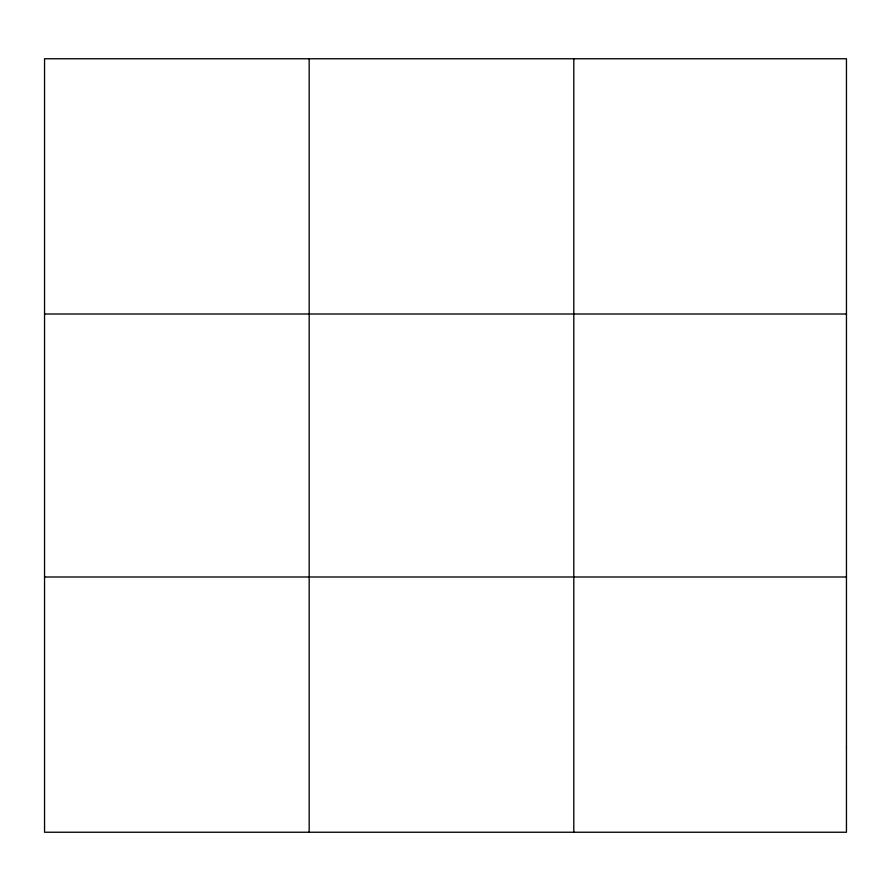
<?xml version="1.0" encoding="UTF-8"?>
<svg xmlns="http://www.w3.org/2000/svg" width="891" height="891" viewBox="0 0 891 891"><rect width="100%" height="100%" fill="white"/><g stroke="black" fill="none" stroke-linecap="round" stroke-linejoin="round"><path stroke-width="1.34" d="M309.177 58.761L309.177 832.239M573.804 58.761L573.804 832.239M44.55 314.011L846.45 314.011M44.55 576.989L846.45 576.989M846.45 747.159L846.45 832.239L44.55 832.239L44.55 58.761L846.45 58.761L846.45 747.159"/></g></svg>
